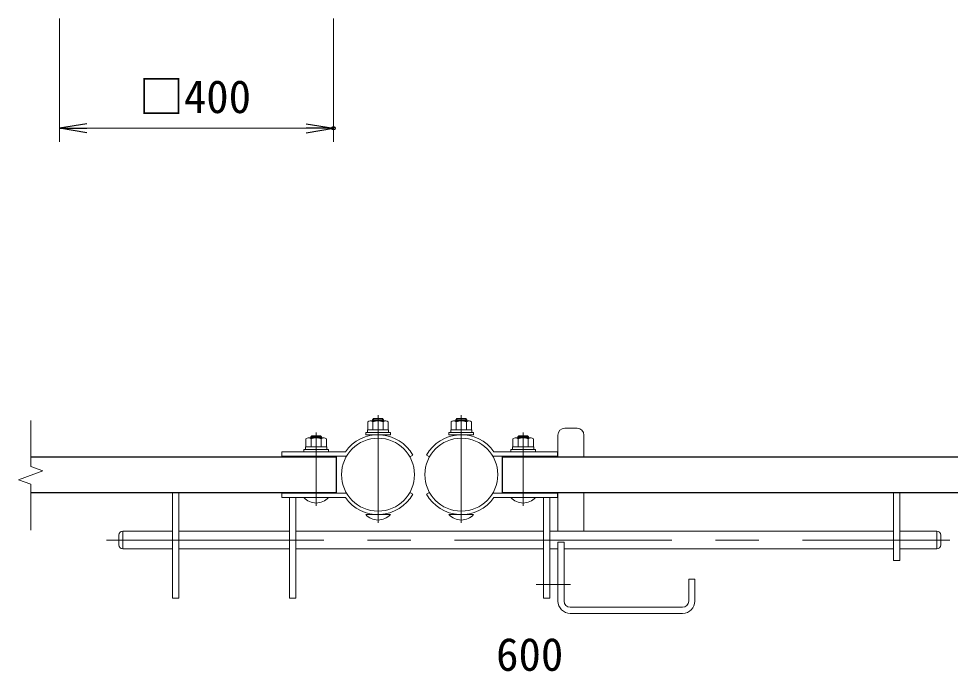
# Model space of a CAD drawing. Units: millimetres, scale not verified. Extents: x -4200 to 4200, y -2969 to 2971.
# Drawn here: x -2128 to -768, y -1859 to -906 of the extents above; entities that cross this region are included whole.
import ezdxf
from ezdxf.enums import TextEntityAlignment as Align

# ---------------------------------------------------------------- set-up
doc = ezdxf.new("R2010")
doc.units = ezdxf.units.MM
doc.header["$LTSCALE"] = 10
doc.header["$PDMODE"] = 32
doc.header["$PDSIZE"] = 5
doc.linetypes.add('USER1', pattern=[50.8, 31.75, -6.35, 6.35, -6.35])
for name, color, linetype, lineweight in [('0-0_D-STR1', 1, 'Continuous', 25), ('0-1_D-STR3', 3, 'Continuous', 13), ('0-2_D-BMK', 2, 'USER1', 13), ('0-3_D-STR-DIM', 7, 'Continuous', 13)]:
    doc.layers.add(name, color=color, linetype=linetype, lineweight=lineweight)
doc.layers.add('0-4_0', color=7, linetype='Continuous')
doc.layers.add('0-5_Defpoints', color=8, linetype='Continuous')
doc.styles.add('ＭＳ ゴシック', font='')
doc.styles.get('ＭＳ ゴシック').set_extended_font_data('MS Gothic')

# ---------------------------------------------------------------- blocks, each defined once
blk = doc.blocks.new('_Open')
at = {"layer": '0-4_0'}
blk.add_line((-10, 1.667), (0, 0), dxfattribs=at)
blk.add_lwpolyline([(-10, -1.667), (0, 0), (-10, 0)], dxfattribs=at)

msp = doc.modelspace()

# ---------------------------------------------------------------- linework, layer by layer
at = {"layer": '0-0_D-STR1'}
for p, q in [((-2110.7, -1545.73), (-1664.5, -1545.73)), ((-1664.5, -1597.73), (-1664.5, -1545.73)), ((-1421.8, -1597.73), (-1421.8, -1545.73)), ((-1421.8, -1545.73), (-736.99, -1545.73)), ((-2110.7, -1597.73), (-1664.5, -1597.73)), ((-1421.8, -1597.73), (-736.99, -1597.73))]:
    msp.add_line(p, q, dxfattribs=at)
at = {"layer": '0-1_D-STR3'}
for p, q in [((-1618.7, -1506.33), (-1618.7, -1494.73)), ((-1592.15, -1493.33), (-1615.24, -1493.33)), ((-1611.7, -1493.33), (-1611.7, -1491.53)), ((-1611.2, -1506.33), (-1611.2, -1494.73)), ((-1597.3, -1489.93), (-1610.1, -1489.93)), ((-1610.1, -1493.33), (-1610.1, -1489.93)), ((-1597.3, -1493.33), (-1597.3, -1489.93)), ((-1595.7, -1491.53), (-1597.3, -1489.93)), ((-1596.2, -1506.33), (-1596.2, -1494.73)), ((-1595.7, -1493.33), (-1595.7, -1491.53)), ((-1588.7, -1506.33), (-1588.7, -1494.73)), ((-1497.1, -1506.33), (-1497.1, -1494.73)), ((-1493.66, -1493.33), (-1470.57, -1493.33)), ((-1490.1, -1491.53), (-1488.5, -1489.93)), ((-1490.1, -1493.33), (-1490.1, -1491.53)), ((-1489.6, -1506.33), (-1489.6, -1494.73)), ((-1488.5, -1489.93), (-1475.7, -1489.93)), ((-1488.5, -1493.33), (-1488.5, -1489.93)), ((-1475.7, -1493.33), (-1475.7, -1489.93)), ((-1474.6, -1506.33), (-1474.6, -1494.73)), ((-1474.1, -1493.33), (-1474.1, -1491.53)), ((-1467.1, -1506.33), (-1467.1, -1494.73)), ((-1619.1, -1506.33), (-1588.3, -1506.33)), ((-1619.1, -1510.33), (-1619.1, -1506.33)), ((-1588.7, -1506.33), (-1618.7, -1506.33)), ((-1588.3, -1510.33), (-1588.3, -1506.33)), ((-1466.7, -1506.33), (-1497.5, -1506.33)), ((-1497.5, -1510.33), (-1497.5, -1506.33)), ((-1497.1, -1506.33), (-1467.1, -1506.33)), ((-1466.7, -1510.33), (-1466.7, -1506.33)), ((-1331.1, -1504.13), (-1313.1, -1504.13)), ((-1709, -1531.13), (-1709, -1519.53)), ((-1682.45, -1518.13), (-1705.54, -1518.13)), ((-1702, -1518.13), (-1702, -1516.73)), ((-1701.5, -1531.13), (-1701.5, -1519.53)), ((-1687.6, -1515.13), (-1700.4, -1515.13)), ((-1700.4, -1518.13), (-1700.4, -1515.13)), ((-1687.6, -1518.13), (-1687.6, -1515.13)), ((-1686, -1516.73), (-1687.6, -1515.13)), ((-1686.5, -1531.13), (-1686.5, -1519.53)), ((-1686, -1518.13), (-1686, -1516.73)), ((-1679, -1531.13), (-1679, -1519.53)), ((-1619.1, -1510.33), (-1588.3, -1510.33)), ((-1466.7, -1510.33), (-1497.5, -1510.33)), ((-1406.8, -1531.13), (-1406.8, -1519.53)), ((-1403.36, -1518.13), (-1380.27, -1518.13)), ((-1399.8, -1516.73), (-1398.2, -1515.13)), ((-1399.8, -1518.13), (-1399.8, -1516.73)), ((-1399.3, -1531.13), (-1399.3, -1519.53)), ((-1398.2, -1515.13), (-1385.4, -1515.13)), ((-1398.2, -1518.13), (-1398.2, -1515.13)), ((-1385.4, -1518.13), (-1385.4, -1515.13)), ((-1384.3, -1531.13), (-1384.3, -1519.53)), ((-1383.8, -1518.13), (-1383.8, -1516.73)), ((-1376.8, -1531.13), (-1376.8, -1519.53)), ((-1341.1, -1514.13), (-1341.1, -1545.73)), ((-1303.1, -1514.13), (-1303.1, -1545.73)), ((-1709.4, -1531.13), (-1678.6, -1531.13)), ((-1709.4, -1535.13), (-1709.4, -1531.13)), ((-1709.4, -1535.13), (-1678.6, -1535.13)), ((-1679, -1531.13), (-1709, -1531.13)), ((-1678.6, -1535.13), (-1678.6, -1531.13)), ((-1376.4, -1531.13), (-1407.2, -1531.13)), ((-1407.2, -1535.13), (-1407.2, -1531.13)), ((-1376.4, -1535.13), (-1407.2, -1535.13)), ((-1406.8, -1531.13), (-1376.8, -1531.13)), ((-1376.4, -1535.13), (-1376.4, -1531.13)), ((-1744, -1538.33), (-1744, -1544.73)), ((-1651.37, -1538.33), (-1744, -1538.33)), ((-1649.54, -1544.73), (-1744, -1544.73)), ((-1552.9, -1543.33), (-1557.27, -1545.77)), ((-1532.9, -1543.33), (-1528.54, -1545.77)), ((-1436.26, -1544.73), (-1341.8, -1544.73)), ((-1434.44, -1538.33), (-1341.8, -1538.33)), ((-1341.8, -1538.33), (-1341.8, -1544.73)), ((-1894.7, -1597.73), (-1894.7, -1752.13)), ((-1744, -1605.13), (-1744, -1598.73)), ((-1649.54, -1598.73), (-1744, -1598.73)), ((-1705.3, -1598.33), (-1704.26, -1597.73)), ((-1705.3, -1598.73), (-1705.3, -1598.33)), ((-1682.7, -1598.33), (-1683.74, -1597.73)), ((-1682.7, -1598.73), (-1682.7, -1598.33)), ((-1552.9, -1600.13), (-1557.27, -1597.69)), ((-1532.9, -1600.13), (-1528.54, -1597.69)), ((-1436.26, -1598.73), (-1341.8, -1598.73)), ((-1403.1, -1598.33), (-1402.06, -1597.73)), ((-1403.1, -1598.73), (-1403.1, -1598.33)), ((-1380.5, -1598.33), (-1381.54, -1597.73)), ((-1380.5, -1598.73), (-1380.5, -1598.33)), ((-1362.1, -1597.73), (-1362.1, -1598.73)), ((-1353.1, -1597.73), (-1353.1, -1598.73)), ((-1341.8, -1605.13), (-1341.8, -1598.73)), ((-1341.1, -1597.73), (-1341.1, -1654.13)), ((-1303.1, -1597.73), (-1303.1, -1654.13)), ((-851.1, -1597.73), (-851.1, -1697.13)), ((-842.1, -1597.73), (-842.1, -1697.13)), ((-1651.37, -1605.13), (-1744, -1605.13)), ((-1732.7, -1605.13), (-1732.7, -1752.13)), ((-1676, -1605.13), (-1712, -1605.13)), ((-1434.44, -1605.13), (-1341.8, -1605.13)), ((-1409.8, -1605.13), (-1373.8, -1605.13)), ((-1353.1, -1605.13), (-1353.1, -1752.13)), ((-1585.7, -1629.93), (-1621.7, -1629.93)), ((-1615, -1629.93), (-1615, -1628.83)), ((-1592.4, -1629.93), (-1592.4, -1628.83)), ((-1500.1, -1629.93), (-1464.1, -1629.93)), ((-1493.4, -1629.93), (-1493.4, -1628.83)), ((-1470.8, -1629.93), (-1470.8, -1628.83)), ((-1976.1, -1654.13), (-1903.7, -1654.13)), ((-1976.1, -1654.13), (-1976.1, -1680.13)), ((-1894.7, -1654.13), (-1732.7, -1654.13)), ((-1723.7, -1654.13), (-1362.1, -1654.13)), ((-1353.1, -1654.13), (-851.1, -1654.13)), ((-842.1, -1654.13), (-788.1, -1654.13)), ((-788.1, -1654.13), (-788.1, -1680.13)), ((-1982.1, -1660.13), (-1982.1, -1674.13)), ((-1341.1, -1670.13), (-1341.1, -1756.13)), ((-1341.1, -1670.13), (-1332.1, -1670.13)), ((-1332.1, -1670.13), (-1332.1, -1756.13)), ((-782.1, -1660.13), (-782.1, -1674.13)), ((-1976.1, -1680.13), (-1903.7, -1680.13)), ((-1894.7, -1680.13), (-1732.7, -1680.13)), ((-1723.7, -1680.13), (-1362.1, -1680.13)), ((-1353.1, -1680.13), (-1341.1, -1680.13)), ((-1332.1, -1680.13), (-851.1, -1680.13)), ((-842.1, -1680.13), (-788.1, -1680.13)), ((-851.1, -1697.13), (-842.1, -1697.13)), ((-1150.1, -1724.13), (-1150.1, -1756.13)), ((-1150.1, -1724.13), (-1141.1, -1724.13)), ((-1141.1, -1724.13), (-1141.1, -1756.13)), ((-1323.1, -1765.13), (-1159.1, -1765.13)), ((-1323.1, -1774.13), (-1159.1, -1774.13))]:
    msp.add_line(p, q, dxfattribs=at)
for points in [[(-1595.7, -1491.53), (-1611.7, -1491.53), (-1610.1, -1489.93)], [(-1490.1, -1491.53), (-1474.1, -1491.53), (-1475.7, -1489.93)], [(-1686, -1516.73), (-1702, -1516.73), (-1700.4, -1515.13)], [(-1399.8, -1516.73), (-1383.8, -1516.73), (-1385.4, -1515.13)], [(-1903.7, -1597.73), (-1903.7, -1752.13), (-1894.7, -1752.13)], [(-1723.7, -1605.13), (-1723.7, -1752.13), (-1732.7, -1752.13)], [(-1362.1, -1605.13), (-1362.1, -1752.13), (-1353.1, -1752.13)]]:
    msp.add_lwpolyline(points, dxfattribs=at)
for points in [[(-1585.7, -1510.33), (-1585.7, -1513.53), (-1621.7, -1513.53), (-1621.7, -1510.33)], [(-1500.1, -1510.33), (-1500.1, -1513.53), (-1464.1, -1513.53), (-1464.1, -1510.33)], [(-1676, -1535.13), (-1676, -1538.33), (-1712, -1538.33), (-1712, -1535.13)], [(-1409.8, -1535.13), (-1409.8, -1538.33), (-1373.8, -1538.33), (-1373.8, -1535.13)]]:
    msp.add_lwpolyline(points, close=True, dxfattribs=at)
for centre in [(-1603.7, -1571.73), (-1482.1, -1571.73)]:
    msp.add_circle(centre, 53.2, dxfattribs=at)
for centre, radius, start, end in [((-1614.95, -1499.03), 5.7, 48.86505, 131.13495), ((-1603.7, -1514.12), 20.79, 68.85295, 111.14705), ((-1592.45, -1499.02), 5.7, 48.83491, 131.16509), ((-1493.35, -1499.02), 5.7, 48.83491, 131.16509), ((-1482.1, -1514.12), 20.79, 68.85295, 111.14705), ((-1470.85, -1499.03), 5.7, 48.86505, 131.13495), ((-1331.1, -1514.13), 10, 90, 180), ((-1313.1, -1514.13), 10, 0, 90), ((-1705.25, -1523.83), 5.7, 48.86505, 131.13495), ((-1694, -1538.92), 20.79, 68.85295, 111.14705), ((-1682.75, -1523.82), 5.7, 48.83491, 131.16509), ((-1603.7, -1571.73), 58.2, 29.2082, 144.97854), ((-1482.1, -1571.73), 58.2, 35.02146, 150.7918), ((-1403.05, -1523.82), 5.7, 48.83491, 131.16509), ((-1391.8, -1538.92), 20.79, 68.85295, 111.14705), ((-1380.55, -1523.83), 5.7, 48.86505, 131.13495), ((-1699.65, -1611.14), 13.99, 106.71589, 113.81332), ((-1699.65, -1611.14), 13.99, 66.18668, 73.28411), ((-1688.35, -1611.03), 13.9, 106.90112, 113.9872), ((-1688.35, -1611.03), 13.9, 66.0128, 73.09888), ((-1603.7, -1571.73), 58.2, 215.02146, 330.7918), ((-1482.1, -1571.73), 58.2, 209.2082, 324.97854), ((-1397.45, -1611.03), 13.9, 106.90112, 113.9872), ((-1397.45, -1611.03), 13.9, 66.0128, 73.09888), ((-1386.15, -1611.14), 13.99, 106.71589, 113.81332), ((-1386.15, -1611.14), 13.99, 66.18668, 73.28411), ((-1694, -1588.88), 24.25, 222.07502, 317.92498), ((-1391.8, -1588.88), 24.25, 222.07502, 317.92498), ((-1603.7, -1613.68), 24.25, 222.07502, 317.92498), ((-1482.1, -1613.68), 24.25, 222.07502, 317.92498), ((-1976.1, -1660.13), 6, 90, 180), ((-788.1, -1660.13), 6, 0, 90), ((-1976.1, -1674.13), 6, 180, 270), ((-788.1, -1674.13), 6, 270, 0), ((-1323.1, -1756.13), 18, 180, 270), ((-1323.1, -1756.13), 9, 180, 270), ((-1159.1, -1756.13), 9, 270, 0), ((-1159.1, -1756.13), 18, 270, 0)]:
    msp.add_arc(centre, radius, start, end, dxfattribs=at)
at = {"layer": '0-2_D-BMK'}
for p, q in [((-1603.7, -1642.27), (-1603.7, -1484.91)), ((-1482.1, -1642.27), (-1482.1, -1484.91)), ((-1694, -1617.47), (-1694, -1510.11)), ((-1391.8, -1617.47), (-1391.8, -1510.11)), ((-2000.16, -1667.13), (-769.01, -1667.13)), ((-1372.96, -1732.13), (-1322.67, -1732.13))]:
    msp.add_line(p, q, dxfattribs=at)
at = {"layer": '0-3_D-STR-DIM'}
for p, q in [((-2068.62, -906.26), (-2068.62, -1086.26)), ((-1668.62, -906.26), (-1668.62, -1086.26)), ((-2028.62, -1066.26), (-1708.62, -1066.26)), ((-2110.7, -1559.91), (-2110.7, -1492.73)), ((-2093.08, -1566.32), (-2110.7, -1559.91)), ((-2128.32, -1579.15), (-2093.08, -1566.32)), ((-2110.7, -1585.56), (-2128.32, -1579.15)), ((-2110.7, -1652.73), (-2110.7, -1585.56))]:
    msp.add_line(p, q, dxfattribs=at)
at = {"layer": '0-5_Defpoints'}
msp.add_point((-1668.62, -1066.26), dxfattribs=at)

# ---------------------------------------------------------------- block references
at = {"layer": '0-3_D-STR-DIM', "xscale": 4, "yscale": 4, "rotation": 180}
msp.add_blockref('_Open', (-2068.62, -1066.26), dxfattribs=at)
at = {"layer": '0-3_D-STR-DIM', "xscale": 4, "yscale": 4}
msp.add_blockref('_Open', (-1668.62, -1066.26), dxfattribs=at)

# ---------------------------------------------------------------- texts
at = {"layer": '0-3_D-STR-DIM', "style": 'ＭＳ ゴシック'}
for s, p in [('□400', (-1952.77, -1058.5)), ('600', (-1431.35, -1872.45))]:
    msp.add_text(s, height=48.09, dxfattribs=at).set_placement(p, align=Align.BOTTOM_LEFT)

doc.saveas('drawing.dxf')
